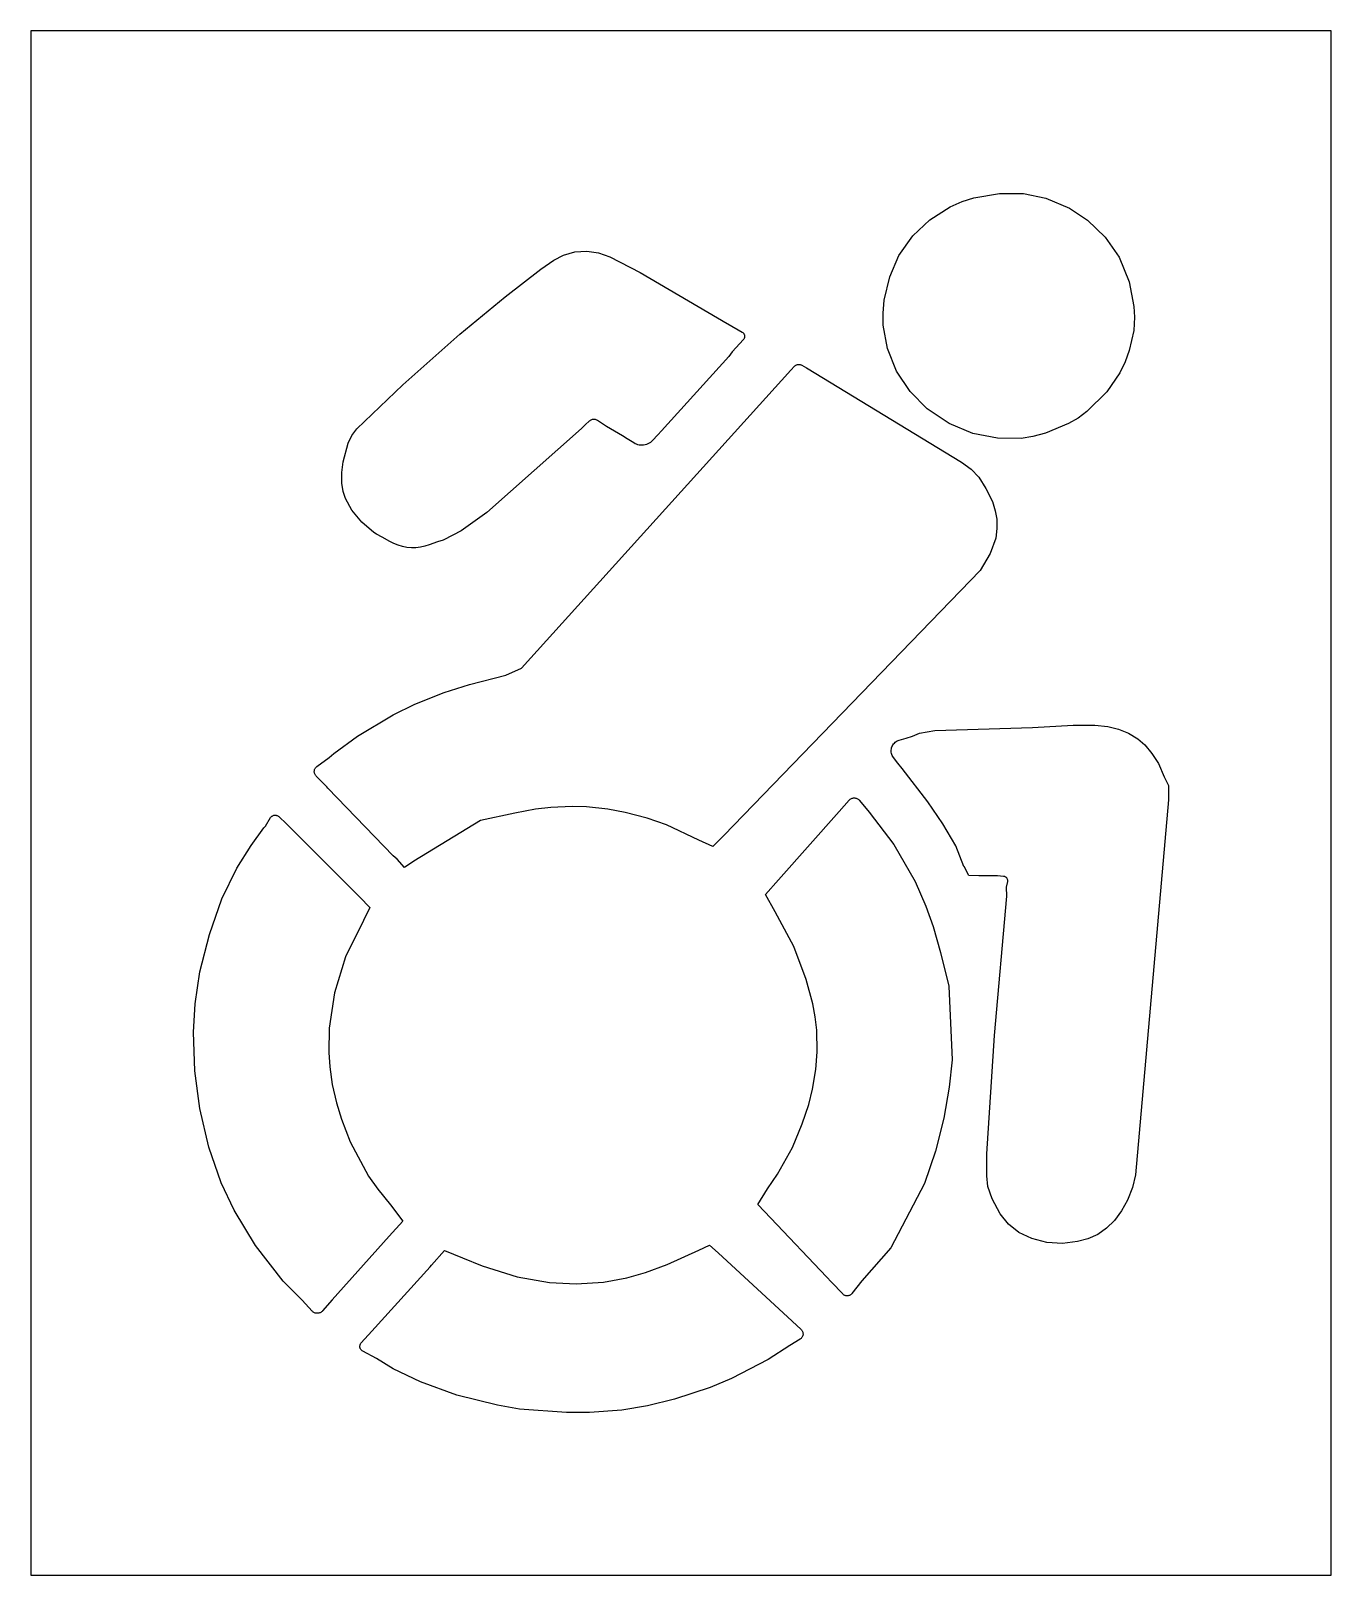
# Model space of a CAD drawing. Header units: inches. Extents: x 0 to 32, y 0 to 38.
import ezdxf

# ---------------------------------------------------------------- set-up
doc = ezdxf.new("R2010")
doc.units = ezdxf.units.IN
doc.header["$MEASUREMENT"] = 0
doc.layers.add('CUT', color=1, linetype='Continuous')

msp = doc.modelspace()

# ---------------------------------------------------------------- linework, layer by layer
at = {"layer": 'CUT'}
for points in [[(0, 0), (32, 0), (32, 38), (0, 38)], [(22.603, 28.335), (22.057, 28.703), (21.636, 29.127), (21.307, 29.626), (21.082, 30.181), (20.979, 30.757), (20.973, 31.051), (20.999, 31.376), (21.138, 31.949), (21.365, 32.469), (21.709, 32.959), (22.122, 33.348), (22.625, 33.669), (22.922, 33.801), (23.203, 33.892), (23.839, 34), (24.428, 33.996), (24.982, 33.885), (25.56, 33.64), (26.008, 33.342), (26.436, 32.924), (26.78, 32.435), (27.028, 31.826), (27.147, 31.22), (27.16, 30.958), (27.143, 30.63), (27.032, 30.134), (26.931, 29.853), (26.799, 29.583), (26.479, 29.114), (25.987, 28.632), (25.771, 28.472), (25.54, 28.34), (24.971, 28.099), (24.659, 28.017), (24.374, 27.973), (23.786, 27.974), (23.183, 28.096)], [(7.901, 28.041), (8.025, 28.205), (9.15, 29.287), (10.556, 30.541), (11.671, 31.455), (12.549, 32.134), (12.869, 32.356), (13.106, 32.481), (13.39, 32.563), (13.683, 32.581), (13.972, 32.542), (14.25, 32.443), (14.997, 32.058), (17.14, 30.8), (17.151, 30.792), (17.508, 30.584), (17.518, 30.578), (17.528, 30.57), (17.536, 30.562), (17.544, 30.552), (17.55, 30.542), (17.556, 30.531), (17.56, 30.52), (17.563, 30.508), (17.565, 30.497), (17.566, 30.484), (17.565, 30.472), (17.564, 30.461), (17.56, 30.449), (17.556, 30.438), (17.551, 30.427), (17.544, 30.417), (17.537, 30.407), (17.261, 30.099), (17.181, 29.991), (15.519, 28.161), (15.428, 28.062), (15.3, 27.921), (15.274, 27.896), (15.246, 27.873), (15.216, 27.853), (15.184, 27.836), (15.15, 27.823), (15.115, 27.813), (15.08, 27.806), (15.044, 27.803), (15.008, 27.804), (14.972, 27.808), (14.936, 27.815), (14.902, 27.827), (14.869, 27.841), (14.837, 27.859), (14.676, 27.961), (14.562, 28.035), (14.167, 28.267), (14.047, 28.349), (13.945, 28.413), (13.93, 28.422), (13.915, 28.429), (13.899, 28.434), (13.882, 28.438), (13.865, 28.44), (13.848, 28.44), (13.831, 28.438), (13.815, 28.435), (13.798, 28.43), (13.783, 28.424), (13.768, 28.416), (13.753, 28.406), (13.74, 28.396), (13.651, 28.314), (13.651, 28.314), (13.548, 28.218), (11.224, 26.149), (10.588, 25.697), (10.166, 25.474), (10.147, 25.468), (10.008, 25.424), (9.803, 25.351), (9.696, 25.318), (9.587, 25.294), (9.476, 25.282), (9.365, 25.281), (9.254, 25.29), (9.144, 25.31), (9.037, 25.341), (8.933, 25.382), (8.834, 25.433), (8.645, 25.542), (8.643, 25.543), (8.508, 25.619), (8.44, 25.657), (8.145, 25.909), (7.896, 26.206), (7.742, 26.494), (7.687, 26.663), (7.656, 26.868), (7.654, 27.135), (7.685, 27.398), (7.807, 27.856)], [(6.997, 19.85), (7.006, 19.863), (7.015, 19.876), (7.026, 19.887), (7.038, 19.897), (7.34, 20.117), (7.457, 20.22), (8.04, 20.642), (8.915, 21.167), (9.453, 21.431), (10.172, 21.72), (10.795, 21.917), (11.687, 22.144), (12.076, 22.316), (18.705, 29.648), (18.795, 29.748), (18.805, 29.757), (18.815, 29.766), (18.827, 29.774), (18.839, 29.78), (18.852, 29.786), (18.865, 29.79), (18.879, 29.793), (18.893, 29.794), (18.907, 29.794), (18.92, 29.793), (18.934, 29.79), (18.947, 29.786), (18.96, 29.781), (18.972, 29.774), (19.087, 29.705), (22.904, 27.39), (23.142, 27.212), (23.326, 27.016), (23.506, 26.742), (23.663, 26.419), (23.736, 26.193), (23.77, 25.988), (23.776, 25.751), (23.75, 25.519), (23.605, 25.136), (23.36, 24.719), (17.052, 18.203), (16.786, 17.927), (16.439, 18.089), (15.647, 18.462), (15.17, 18.625), (14.625, 18.768), (14.197, 18.845), (13.677, 18.904), (13.321, 18.913), (12.793, 18.89), (12.42, 18.846), (11.908, 18.746), (11.069, 18.567), (9.423, 17.568), (9.195, 17.413), (9.012, 17.619), (8.915, 17.7), (7.312, 19.365), (7.284, 19.398), (7.02, 19.664), (7.01, 19.676), (7.001, 19.688), (6.993, 19.702), (6.987, 19.716), (6.982, 19.731), (6.978, 19.746), (6.976, 19.761), (6.976, 19.777), (6.977, 19.792), (6.98, 19.807), (6.984, 19.822), (6.99, 19.837)], [(21.177, 20.33), (21.183, 20.357), (21.191, 20.383), (21.202, 20.409), (21.216, 20.433), (21.232, 20.456), (21.251, 20.476), (21.271, 20.495), (21.293, 20.512), (21.317, 20.526), (21.342, 20.538), (21.368, 20.547), (21.538, 20.596), (21.701, 20.644), (21.871, 20.715), (22.251, 20.781), (24.651, 20.855), (25.649, 20.918), (26.187, 20.916), (26.508, 20.883), (26.766, 20.818), (27.013, 20.72), (27.239, 20.583), (27.418, 20.428), (27.59, 20.222), (27.748, 19.969), (27.894, 19.641), (28, 19.434), (28, 19.082), (27.182, 9.852), (27.109, 9.535), (26.987, 9.229), (26.845, 8.966), (26.666, 8.727), (26.475, 8.538), (26.256, 8.385), (26.014, 8.274), (25.76, 8.206), (25.385, 8.162), (25.005, 8.188), (24.633, 8.28), (24.311, 8.432), (24.059, 8.639), (23.852, 8.893), (23.654, 9.261), (23.553, 9.566), (23.527, 9.829), (23.53, 10.367), (23.716, 13.275), (24.018, 16.704), (24.012, 16.926), (24.044, 17.071), (24.044, 17.082), (24.043, 17.094), (24.041, 17.105), (24.038, 17.116), (24.034, 17.127), (24.028, 17.137), (24.022, 17.147), (24.015, 17.156), (24.007, 17.164), (23.998, 17.172), (23.988, 17.178), (23.978, 17.183), (23.967, 17.188), (23.956, 17.191), (23.945, 17.193), (23.933, 17.194), (23.786, 17.204), (23.334, 17.204), (23.084, 17.214), (22.965, 17.434), (22.964, 17.435), (22.962, 17.44), (22.764, 17.945), (22.446, 18.486), (22.072, 19.031), (21.446, 19.848), (21.34, 19.982), (21.231, 20.121), (21.215, 20.143), (21.201, 20.168), (21.19, 20.193), (21.182, 20.22), (21.176, 20.247), (21.174, 20.274), (21.174, 20.302)], [(21.99, 9.638), (21.165, 8.053), (20.452, 7.243), (20.208, 6.927), (20.198, 6.916), (20.186, 6.906), (20.174, 6.897), (20.161, 6.889), (20.148, 6.882), (20.133, 6.877), (20.118, 6.874), (20.103, 6.872), (20.088, 6.871), (20.073, 6.872), (20.058, 6.875), (20.044, 6.878), (20.029, 6.884), (20.016, 6.891), (20.003, 6.899), (19.991, 6.908), (19.98, 6.918), (19.708, 7.211), (19.579, 7.336), (18.209, 8.787), (17.893, 9.118), (18.131, 9.508), (18.379, 9.869), (18.741, 10.526), (18.986, 11.102), (19.144, 11.581), (19.235, 11.955), (19.317, 12.442), (19.352, 12.876), (19.34, 13.413), (19.306, 13.736), (19.245, 14.056), (19.084, 14.658), (18.777, 15.469), (18.315, 16.324), (18.078, 16.748), (18.4, 17.111), (19.89, 18.79), (20.138, 19.069), (20.15, 19.082), (20.163, 19.093), (20.178, 19.102), (20.193, 19.11), (20.209, 19.117), (20.226, 19.122), (20.243, 19.125), (20.26, 19.126), (20.278, 19.125), (20.295, 19.123), (20.312, 19.119), (20.328, 19.113), (20.344, 19.106), (20.359, 19.097), (20.372, 19.087), (20.385, 19.075), (20.397, 19.062), (20.633, 18.772), (21.239, 17.977), (21.763, 17.067), (22.024, 16.465), (22.203, 15.959), (22.386, 15.325), (22.588, 14.489), (22.674, 12.684), (22.596, 12.006), (22.471, 11.246), (22.263, 10.435)], [(7.471, 14.329), (7.342, 13.456), (7.336, 12.859), (7.357, 12.507), (7.419, 12.076), (7.522, 11.62), (7.642, 11.222), (7.856, 10.664), (8.313, 9.82), (8.535, 9.501), (8.853, 9.115), (9.157, 8.712), (8.817, 8.339), (7.416, 6.773), (7.177, 6.5), (7.165, 6.488), (7.151, 6.476), (7.136, 6.466), (7.12, 6.458), (7.104, 6.451), (7.087, 6.447), (7.069, 6.443), (7.051, 6.442), (7.034, 6.443), (7.016, 6.445), (6.999, 6.449), (6.982, 6.455), (6.966, 6.463), (6.951, 6.472), (6.936, 6.483), (6.923, 6.495), (6.678, 6.762), (6.206, 7.231), (5.524, 8.107), (4.999, 8.982), (4.687, 9.654), (4.38, 10.528), (4.158, 11.48), (4.031, 12.409), (4, 13.357), (4.044, 14.06), (4.161, 14.847), (4.394, 15.768), (4.702, 16.64), (5.071, 17.394), (5.42, 17.955), (5.735, 18.393), (5.771, 18.432), (5.898, 18.64), (5.907, 18.652), (5.916, 18.662), (5.927, 18.672), (5.939, 18.68), (5.951, 18.687), (5.965, 18.692), (5.978, 18.697), (5.992, 18.7), (6.006, 18.701), (6.021, 18.701), (6.035, 18.699), (6.049, 18.696), (6.063, 18.692), (6.076, 18.686), (6.088, 18.679), (6.1, 18.671), (6.11, 18.661), (6.286, 18.492), (8.096, 16.683), (8.342, 16.428), (8.19, 16.109), (7.746, 15.217)], [(15.127, 7.448), (15.662, 7.642), (16.441, 8), (16.701, 8.116), (16.914, 7.929), (18.734, 6.249), (18.955, 6.045), (18.966, 6.034), (18.975, 6.022), (18.984, 6.01), (18.991, 5.996), (18.996, 5.982), (19, 5.967), (19.002, 5.952), (19.003, 5.936), (19.003, 5.921), (19.001, 5.906), (18.997, 5.891), (18.992, 5.877), (18.985, 5.863), (18.977, 5.85), (18.968, 5.838), (18.957, 5.826), (18.945, 5.816), (18.933, 5.808), (18.675, 5.654), (18.148, 5.305), (17.239, 4.841), (16.715, 4.616), (15.839, 4.329), (15.177, 4.166), (14.542, 4.061), (13.747, 4), (13.18, 4.003), (12.028, 4.085), (11.484, 4.178), (10.484, 4.429), (9.588, 4.756), (8.915, 5.078), (8.508, 5.332), (8.166, 5.51), (8.155, 5.517), (8.144, 5.525), (8.135, 5.534), (8.126, 5.544), (8.118, 5.555), (8.112, 5.567), (8.106, 5.579), (8.102, 5.592), (8.099, 5.605), (8.098, 5.618), (8.098, 5.631), (8.099, 5.645), (8.101, 5.658), (8.105, 5.671), (8.11, 5.683), (8.116, 5.695), (8.123, 5.706), (8.132, 5.716), (8.388, 6.005), (9.823, 7.59), (9.859, 7.626), (10.178, 7.984), (10.624, 7.81), (11.11, 7.607), (11.968, 7.34), (12.767, 7.201), (13.419, 7.171), (14.092, 7.209), (14.668, 7.318)]]:
    msp.add_lwpolyline(points, close=True, dxfattribs=at)

doc.saveas('drawing.dxf')
